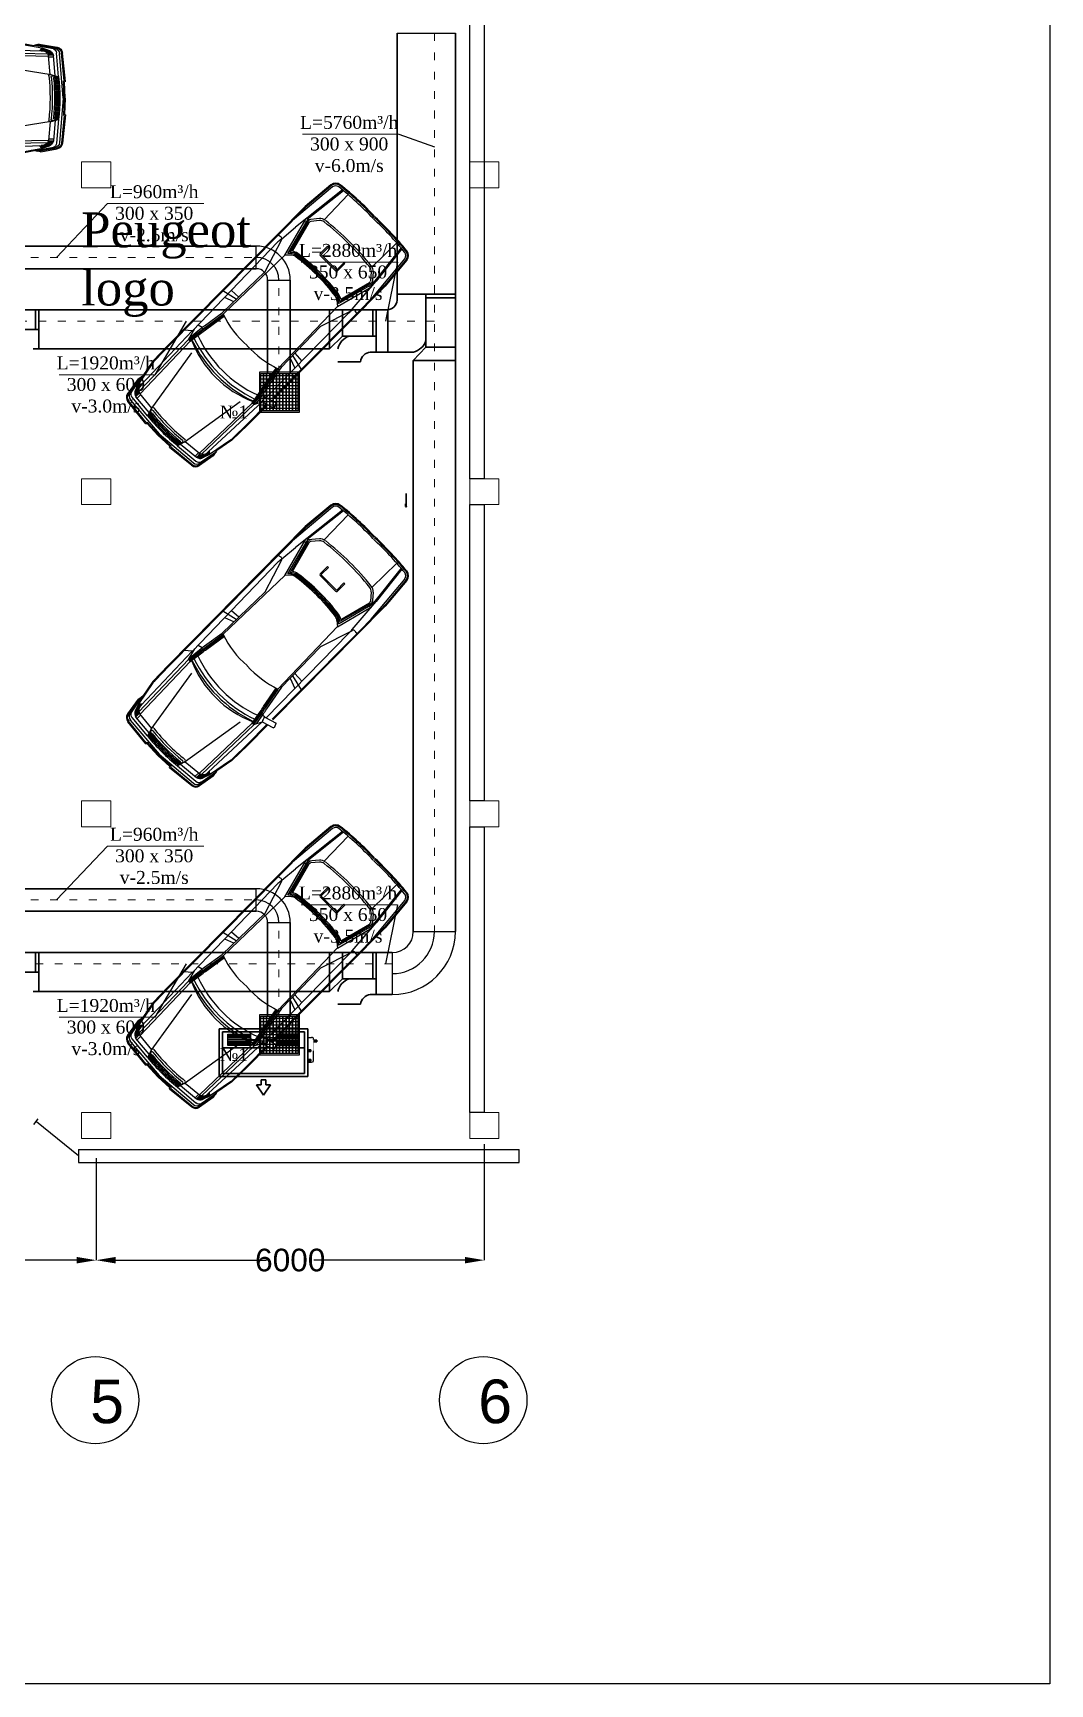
# Model space of a CAD drawing. Header units: inches. Extents: x 23 to 100097, y 11 to 104145.
# Drawn here: x 52032 to 67755, y 669 to 26194 of the extents above; entities that cross this region are included whole.
import ezdxf

# ---------------------------------------------------------------- set-up
doc = ezdxf.new("R2010")
doc.units = ezdxf.units.IN
doc.header["$MEASUREMENT"] = 0
doc.linetypes.add('ACAD_ISO03W100', pattern=[30, 12, -18])
for name, color, linetype, lineweight in [('DIM', 8, 'Continuous', 13), ('Divar', 7, 'Continuous', 25), ('fancoil sistemi', 80, 'Continuous', 30), ('PENCERE', 7, 'Continuous', 9), ('RAZMER', 7, 'Continuous', 9), ('SL3', 10, 'Continuous', 20), ('T-DİFÜZÖR', 7, 'Continuous', 0)]:
    doc.layers.add(name, color=color, linetype=linetype, lineweight=lineweight)
for name, color, linetype in [('DK_MAQUINAS', 7, 'Continuous'), ('noqte', 1, 'Continuous'), ('PƏNCƏRƏ', 5, 'Continuous'), ('TEKST', 7, 'Continuous'), ('VRV MUSA', 5, 'Continuous'), ('VZ', 8, 'Continuous')]:
    doc.layers.add(name, color=color, linetype=linetype)
doc.styles.get("Standard").update_dxf_attribs({"font": 'arial.ttf'})
doc.styles.add('Times Latin', font='')
doc.styles.get('Times Latin').set_extended_font_data('Times Latin')
doc.dimstyles.get("Standard").update_dxf_attribs({"dimtxt": 0.18, "dimasz": 0.18, "dimexe": 0.18, "dimexo": 0.0625, "dimgap": 0.09, "dimtad": 0, "dimtih": 1, "dimtoh": 1, "dimdec": 4, "dimzin": 0, "dimdsep": 46, "dimtxsty": 'Standard', "dimcen": 0.09, "dimadec": 0, "dimazin": 0, "dimtfac": 1, "dimtdec": 4, "dimtofl": 0, "dimtmove": 0, "dimatfit": 3, "dimfxl": 1, "dimtolj": 1, "dimtzin": 0, "dimarcsym": 0})

# ---------------------------------------------------------------- blocks, each defined once
blk = doc.blocks.new('A$C30807CB4')
at = {"layer": 'T-DİFÜZÖR', "lineweight": 25}
for p, q in [((-31, 0), (-31, 62)), ((-31, 62), (31, 62)), ((-28.8, 59.8), (-28.8, 2.2)), ((28.8, 59.8), (-28.8, 59.8)), ((28.8, 2.2), (28.8, 59.8)), ((31, 62), (31, 0)), ((31, 0), (-31, 0)), ((28.8, 2.2), (-28.8, 2.2))]:
    blk.add_line(p, q, dxfattribs=at)
at = {"layer": 'T-DİFÜZÖR', "color": 3, "lineweight": 25}
for p, q in [((28.8, 59.8), (-28.8, 59.8)), ((-28.8, 56), (28.8, 56)), ((28.8, 56), (-28.8, 56)), ((-25, 2.2), (-25, 59.8)), ((-20, 2.2), (-20, 59.8)), ((-15, 2.2), (-15, 59.8)), ((-10, 2.2), (-10, 59.8)), ((-5, 2.2), (-5, 59.8)), ((0, 2.2), (0, 59.8)), ((5, 2.2), (5, 59.8)), ((10, 2.2), (10, 59.8)), ((15, 2.2), (15, 59.8)), ((20, 2.2), (20, 59.8)), ((25, 2.2), (25, 59.8)), ((-28.8, 51), (28.8, 51)), ((28.8, 51), (-28.8, 51)), ((-28.8, 46), (28.8, 46)), ((28.8, 46), (-28.8, 46)), ((-28.8, 41), (28.8, 41)), ((28.8, 41), (-28.8, 41)), ((-28.8, 36), (28.8, 36)), ((28.8, 36), (-28.8, 36)), ((-28.8, 31), (28.8, 31)), ((28.8, 31), (-28.8, 31)), ((-28.8, 26), (28.8, 26)), ((28.8, 26), (-28.8, 26)), ((-28.8, 21), (28.8, 21)), ((28.8, 21), (-28.8, 21)), ((-28.8, 16), (28.8, 16)), ((28.8, 16), (-28.8, 16)), ((-28.8, 11), (28.8, 11)), ((28.8, 11), (-28.8, 11)), ((-28.8, 6), (28.8, 6)), ((28.8, 6), (-28.8, 6))]:
    blk.add_line(p, q, dxfattribs=at)
blk = doc.blocks.new('sadadaaaaaaaaaa')
at = {"color": 1}
for p, q in [((100396, -134465), (100044, -134465)), ((100396, -134465), (100044, -134465)), ((100396, -134478), (100044, -134478)), ((100396, -134478), (100044, -134478)), ((100396, -134495), (100044, -134495)), ((100396, -134495), (100044, -134495)), ((100396, -134517), (100044, -134517)), ((100396, -134517), (100044, -134517)), ((100794, -134465), (101146, -134465)), ((100794, -134465), (101146, -134465)), ((100794, -134478), (101146, -134478)), ((100794, -134478), (101146, -134478)), ((100794, -134495), (101146, -134495)), ((100794, -134495), (101146, -134495)), ((100794, -134517), (101146, -134517)), ((100794, -134517), (101146, -134517)), ((100396, -134542), (100044, -134542)), ((100396, -134542), (100044, -134542)), ((100396, -134568), (100044, -134568)), ((100396, -134568), (100044, -134568)), ((100396, -134590), (100044, -134590)), ((100396, -134590), (100044, -134590)), ((100396, -134607), (100044, -134607)), ((100396, -134607), (100044, -134607)), ((100396, -134620), (100044, -134620)), ((100396, -134620), (100044, -134620)), ((100396, -134536), (100530, -134536)), ((100396, -134536), (100530, -134536)), ((100396, -134549), (100530, -134549)), ((100396, -134549), (100530, -134549)), ((100794, -134536), (100660, -134536)), ((100794, -134536), (100660, -134536)), ((100794, -134549), (100660, -134549)), ((100794, -134549), (100660, -134549)), ((100794, -134542), (101146, -134542)), ((100794, -134542), (101146, -134542)), ((100794, -134568), (101146, -134568)), ((100794, -134568), (101146, -134568)), ((100794, -134590), (101146, -134590)), ((100794, -134590), (101146, -134590)), ((100794, -134607), (101146, -134607)), ((100794, -134607), (101146, -134607)), ((100794, -134620), (101146, -134620)), ((100794, -134620), (101146, -134620))]:
    blk.add_line(p, q, dxfattribs=at)
at = {"color": 4}
for p, q in [((101280, -134504), (101340, -134504)), ((101370, -134856), (101370, -134714)), ((101280, -134886), (101340, -134886))]:
    blk.add_line(p, q, dxfattribs=at)
at = {"color": 1}
for points in [[(100396, -134629), (100044, -134629), (100044, -134456), (100396, -134456)], [(100396, -134629), (100044, -134629), (100044, -134456), (100396, -134456)], [(100530, -134586), (100660, -134586), (100660, -134499), (100530, -134499)], [(100530, -134586), (100660, -134586), (100660, -134499), (100530, -134499)], [(100794, -134629), (101146, -134629), (101146, -134456), (100794, -134456)], [(100794, -134629), (101146, -134629), (101146, -134456), (100794, -134456)]]:
    blk.add_lwpolyline(points, close=True, dxfattribs=at)
at = {"color": 4}
for centre, start, end in [((101340, -134534), 0, 90), ((101340, -134856), 270, 0)]:
    blk.add_arc(centre, 30, start, end, dxfattribs=at)
at = {"layer": 'DK_MAQUINAS', "lineweight": 30}
for p, q in [((100595, -135398), (100487, -135238)), ((100487, -135238), (100560, -135238)), ((100560, -135238), (100560, -135160)), ((100560, -135160), (100630, -135160)), ((100595, -135398), (100703, -135238)), ((100630, -135238), (100630, -135160)), ((100703, -135238), (100630, -135238))]:
    blk.add_line(p, q, dxfattribs=at)
at = {"layer": 'fancoil sistemi', "color": 3, "lineweight": 30}
for p, q in [((101280, -134370), (99910, -134370)), ((99910, -134370), (99910, -135110)), ((101230, -134420), (99960, -134420)), ((99960, -134420), (99960, -135060)), ((101230, -135060), (101230, -134420)), ((101280, -135110), (101280, -134370)), ((101230, -134665), (99960, -134665)), ((99910, -135110), (101280, -135110)), ((99960, -135060), (101230, -135060))]:
    blk.add_line(p, q, dxfattribs=at)
at = {"layer": 'noqte', "lineweight": 30}
for p, q in [((101280, -134698), (101330, -134698)), ((101280, -134722), (101330, -134722)), ((101330, -134698), (101330, -134722)), ((101280, -134848), (101330, -134848)), ((101280, -134872), (101330, -134872)), ((101330, -134848), (101330, -134872))]:
    blk.add_line(p, q, dxfattribs=at)
at = {"layer": 'noqte', "color": 4, "lineweight": 30}
for p, q in [((101370, -134548), (101420, -134548)), ((101370, -134572), (101420, -134572)), ((101420, -134548), (101420, -134572))]:
    blk.add_line(p, q, dxfattribs=at)
at = {"layer": 'noqte', "color": 4, "const_width": 5}
for points in [[(101370, -134504), (101280, -134504)], [(101280, -134886), (101370, -134886), (101370, -134504)]]:
    blk.add_lwpolyline(points, dxfattribs=at)
blk = doc.blocks.new('Z2')
at = {"layer": 'VZ', "linetype": 'Continuous'}
for p, q in [((523.9, 0), (575.9, 4.6)), ((524, -1.5), (576, 3.1)), ((524.3, -4), (605.6, 3.3)), ((575.9, 4.6), (822.9, 5.9)), ((576, 3.1), (822.9, 4.4)), ((636, -1.4), (637.1, 3.7)), ((753, -20.6), (758.7, 4.1)), ((828.4, 15.6), (822.9, 13.1)), ((828.5, -5.5), (822.9, 13.1)), ((836.9, -3.5), (831.2, 14.4)), ((833.8, 6), (877.9, 6.2)), ((833.8, 4.5), (877.9, 4.7)), ((877.8, 6.4), (911.9, 5.7)), ((877.8, 4.9), (907.4, 4.3)), ((911.9, 5.7), (939.5, 0.5)), ((913.5, 3.9), (952.2, -3.4)), ((949.1, 2.2), (935.3, -0.2)), ((969.2, -4.6), (941, 0.9)), ((972, -4.3), (941.8, 1)), ((945, 1.5), (974.8, -3.6)), ((949.8, 2.2), (975.1, -2.1)), ((516.7, -19.9), (588.1, -11.8)), ((516.8, -17.9), (580.4, -10.7)), ((573.5, -24), (588.1, -11.8)), ((575.5, -26.3), (586.4, -17.1)), ((637.2, -6.1), (580.5, -10.7)), ((642.5, -28.5), (587.4, -14)), ((646, -27.2), (588, -11.9)), ((638.7, -29.7), (589.1, -16.5)), ((650.5, -25.3), (591.6, -9.8)), ((593.8, -10.4), (591.9, -13)), ((691.1, -21.9), (638, -4.9)), ((644.1, -32.5), (650.5, -25.3)), ((644.8, -5.6), (827.7, -3.7)), ((783.5, -22.1), (650.3, -25.5)), ((779.1, -20.1), (691.8, -21.9)), ((747.9, -20.7), (748.9, -4.5)), ((758.4, -20.5), (764.4, -4.3)), ((828.5, -5.5), (829, -10.5)), ((836.9, -3.5), (950.5, -7.5)), ((848.7, -9.6), (836.9, -3.5)), ((849, -9.6), (849.3, -13.1)), ((849, -9.6), (960.4, -12.3)), ((849.3, -13.1), (961.5, -15.9)), ((951.6, -3.3), (947.9, -7.5)), ((952.2, -3.4), (963.4, -7.1)), ((969.3, -14.3), (961.2, -14.3)), ((964.5, -44.2), (961.5, -15.4)), ((969.5, -17.3), (961.5, -17.3)), ((972.2, -46.4), (969.4, -14.6)), ((977.4, -47.9), (974, -10.9)), ((984.4, -80.8), (978.8, -11.8)), ((986.2, -54), (981.8, -11.2)), ((987.8, -55), (983.3, -11)), ((515.8, -29.7), (569.3, -30.6)), ((966.1, -44.6), (860.4, -27.7)), ((966.1, -44.6), (977.4, -47.9)), ((968.2, -46.2), (977.4, -47.9)), ((971.5, -47.9), (977.4, -47.9)), ((595.4, -64.1), (595.4, -66.1)), ((611.4, -64.1), (595.4, -64.1)), ((610.4, -66.1), (595.4, -66.1)), ((611.4, -99), (611.4, -67.1)), ((613.4, -100), (613.4, -66.1)), ((986.2, -54), (984.7, -54.5)), ((985.9, -80.9), (984.7, -54.5)), ((987.8, -55), (986.3, -55.5)), ((987.4, -80.8), (986.3, -55.5)), ((595.4, -100), (595.4, -102)), ((610.4, -100), (595.4, -100)), ((611.4, -102), (595.4, -102)), ((984.4, -80.6), (978.8, -149.6)), ((985.9, -80.6), (984.7, -106.9)), ((987.4, -80.6), (986.3, -105.9)), ((966.1, -116.8), (860.4, -133.7)), ((964.5, -117.2), (961.5, -146)), ((964.7, -117.2), (977.5, -113.5)), ((968.2, -115.3), (977.5, -113.5)), ((972.2, -115), (969.4, -146.8)), ((971.6, -113.5), (977.5, -113.5)), ((977.4, -113.5), (974, -150.5)), ((986.2, -107.5), (981.8, -150.3)), ((987.8, -106.4), (983.3, -150.4)), ((986.2, -107.5), (984.7, -106.9)), ((987.8, -106.4), (986.3, -105.9)), ((516.3, -135.7), (569.9, -134.6)), ((517.2, -145.3), (588.1, -153.4)), ((517.4, -147.4), (609.5, -157.8)), ((574, -141), (588, -152.6)), ((576, -138.7), (586.4, -147.4)), ((642.9, -135.9), (587.4, -150.5)), ((646.8, -137.2), (588, -152.6)), ((639.1, -134.8), (589.1, -148)), ((651.8, -138.9), (589.4, -155.4)), ((593.8, -154.2), (591.9, -151.6)), ((691.1, -142.4), (638, -159.3)), ((645.2, -132.6), (651.8, -138.9)), ((783.5, -141.8), (651.8, -138.9)), ((783.4, -144.3), (691.8, -142.3)), ((747.9, -143.5), (748.8, -158.6)), ((753, -143.7), (758.5, -167.5)), ((758.4, -143.7), (763.7, -158)), ((821.4, -150.3), (823.3, -157)), ((849, -151.9), (830.2, -157)), ((849, -151.9), (849.3, -148.4)), ((849, -151.9), (960.4, -149.1)), ((849.3, -148.4), (961.5, -145.5)), ((969.3, -147.1), (961.2, -147.1)), ((969.5, -144.1), (961.7, -144.1)), ((524.6, -165.3), (576.2, -169.9)), ((524.7, -163.8), (576.2, -168.4)), ((524.9, -161.3), (605.6, -168.5)), ((576.2, -168.4), (877.8, -166.4)), ((576.2, -169.9), (877.8, -167.9)), ((637.2, -160.3), (609.5, -157.8)), ((636, -162.8), (637.1, -168)), ((644.8, -160.8), (835.4, -156.9)), ((835.9, -157.3), (950.5, -153.9)), ((835.9, -157.3), (843.9, -166.8)), ((877.8, -166.4), (907.4, -165.8)), ((877.8, -167.9), (911.9, -167.2)), ((911.9, -167.2), (939.1, -162.1)), ((913.5, -165.4), (951.4, -158.2)), ((947.4, -164.1), (937.6, -161.7)), ((969.2, -156.8), (939.9, -162.3)), ((972, -157.1), (941, -162.5)), ((945, -162.9), (974.8, -157.8)), ((947.4, -164.1), (975.1, -159.3)), ((951.7, -158.2), (947.9, -153.9)), ((951.7, -158.2), (963.4, -154.3))]:
    blk.add_line(p, q, dxfattribs=at)
for points in [[(845.1, -7.7), (826.7, -10.9, 0.02434), (817.2, -12.9), (777.4, -20.1)], [(848.7, -9.6), (827.2, -13.3, 0.024621), (817.7, -15.4), (783.9, -21.5)], [(849, -11.1), (827.4, -14.8, 0.024794), (818, -16.8), (784.2, -22.9)], [(849.3, -13.1), (827.7, -16.8, 0.025032), (818.5, -18.8), (784.6, -24.9)], [(844.9, -152.8), (826.2, -150.9, -0.024572), (816.6, -149.5), (783.1, -144.2)], [(848.7, -151.9), (826.5, -148.5, -0.024884), (817, -147), (783.5, -141.8)], [(849, -150.4), (826.7, -147, -0.025062), (817.4, -145.5), (783.7, -140.3)], [(849.3, -148.4), (827.1, -145, -0.025305), (817.8, -143.6), (784.1, -138.3)]]:
    blk.add_lwpolyline(points, format="xyb", dxfattribs=at)
for centre, radius, start, end in [((558.3, 1.1), 2, 90.2925, 95.1346), ((578.6, -51.8), 55, 90.2889, 95.4112), ((829.3, 13.8), 2, 16.032, 116.277), ((909.1, -15.6), 20, 77.2438, 94.9716), ((944.2, -6.9), 8.44, 84.6853, 116.2825), ((949.4, 0.2), 2, 80.3061, 100.0791), ((1012.5, -62.1), 501.6, 174.0706, 182.2377), ((1012.5, -62.1), 500.1, 174.0706, 182.2377), ((525, -11.5), 11.5, 95.4112, 174.0706), ((1012.5, -62.1), 497.6, 174.0706, 182.2377), ((525, -11.5), 10, 95.4112, 174.0706), ((525, -11.5), 7.5, 95.4112, 174.0706), ((581.9, -34), 13, 129.9507, 173.8206), ((580.7, -12.7), 2, 94.625, 96.4592), ((586.7, -16.9), 3, 76.0967, 129.9507), ((588.4, -19.4), 3, 76.0967, 129.9507), ((638.9, -2.1), 3, 167.0338, 252.3493), ((644.8, -60.6), 55, 90, 97.9529), ((637.2, -72.7), 154.8, 356.9565, 19.0751), ((830.2, 6), 11.6, 261.5554, 305.2242), ((657, -81.4), 189.2, 339.9422, 20.2582), ((655.1, -81), 198.2, 340.4023, 19.6505), ((655.1, -81), 202.2, 340.9682, 19.1667), ((695.3, -80.9), 165.6, 336.1851, 23.923), ((951.9, -17.2), 11.3, 15.0152, 105.7793), ((951.9, -17.2), 12.8, 13.2147, 96.3236), ((951.9, -17.2), 9.75, 10.7219, 98.212), ((951.9, -17.2), 14.3, 11.8026, 49.5918), ((959.2, -16.5), 10.3, 10.4215, 65.8314), ((951.9, -17.2), 15.8, 10.7219, 37.612), ((967.9, -10.6), 6.08, 357.1545, 77.5566), ((970.8, -12.2), 8, 2.5736, 81.6508), ((973.8, -11.5), 8, 2.5736, 82.7107), ((973.8, -11.5), 9.5, 2.5736, 82.7107), ((1011.8, -80.5), 445.4, 173.8206, 186.7174), ((1011.8, -80.5), 442.4, 173.8206, 186.7174), ((581.9, -34), 10, 129.9507, 173.8206), ((958.1, -80.9), 325.6, 172.4395, 188.0453), ((958.1, -80.9), 323.6, 172.4395, 188.0453), ((653.2, -40.4), 18, 143.3281, 172.4395), ((958.1, -80.9), 321.6, 172.4395, 188.0453), ((653.2, -40.4), 16, 132.0141, 172.4395), ((958.1, -80.9), 319.6, 172.4395, 188.0453), ((664.2, -45.5), 25.9, 134.8375, 164.4219), ((653.2, -40.4), 12, 138.8164, 172.4395), ((965, -47.5), 3.09, 69.077, 157.9724), ((659.1, -80.9), 305, 353.5548, 6.5029), ((967.8, -48.1), 2, 79.0445, 185.4473), ((661.4, -81), 306.2, 353.9797, 6.125), ((971.5, -49.9), 2, 90, 185.0901), ((663.8, -81.1), 307.3, 354.3657, 5.7863), ((661.6, -81), 311.5, 354.0147, 6.0882), ((661.8, -81), 313.3, 354.0493, 6.0566), ((662, -81), 315.1, 354.0853, 6.0242), ((662.2, -81), 316.9, 354.1227, 5.9905), ((610.4, -67.1), 1, 0, 90), ((611.4, -66.1), 2, 0, 90), ((1012.3, -98.4), 501.4, 178.16, 186.4994), ((1012.3, -98.4), 499.9, 178.16, 186.4994), ((1012.3, -98.4), 497.4, 178.16, 186.4994), ((610.4, -99), 1, 270, 0), ((611.4, -100), 2, 270, 0), ((653.8, -93.8), 138.2, 339.7199, 5.1523), ((653.5, -124), 18, 188.0453, 216.9703), ((653.5, -124), 16, 188.0453, 228.36), ((659.8, -121.1), 20.8, 193.4839, 231.0333), ((653.5, -124), 12, 188.0453, 226.0174), ((964.1, -115.3), 2, 173.5584, 286.3174), ((967.9, -113.3), 2, 173.9605, 280.9231), ((971.6, -111.5), 2, 174.3233, 270), ((582.3, -131), 13, 187.5169, 230.3838), ((582.3, -131), 10, 187.5169, 230.3838), ((586.7, -147.6), 3, 230.0493, 283.9033), ((588.4, -145.1), 3, 230.0493, 283.9033), ((691.8, -144.3), 2, 88.7735, 107.6507), ((697.6, -144.4), 2, 88.7735, 107.6507), ((951.9, -144.2), 11.3, 254.2207, 344.9848), ((951.9, -144.2), 9.75, 261.788, 349.2781), ((951.9, -144.2), 12.8, 263.6764, 346.7853), ((951.9, -144.2), 14.3, 310.4082, 348.1974), ((959.2, -144.9), 10.3, 294.1686, 349.5785), ((951.9, -144.2), 15.8, 322.388, 349.2781), ((967.9, -150.8), 6.08, 282.4434, 2.8455), ((970.8, -149.2), 8, 278.3492, 357.4264), ((973.8, -149.9), 8, 277.2893, 357.4264), ((973.8, -149.9), 9.5, 277.2893, 357.4264), ((525.6, -153.8), 11.5, 186.4994, 264.5888), ((525.6, -153.8), 10, 186.4994, 264.5888), ((525.6, -153.8), 7.5, 186.4994, 264.5888), ((560.7, -166.5), 2, 264.8691, 270.3824), ((578.6, -113.4), 55, 264.5888, 269.7111), ((588.9, -153.4), 2, 263.5408, 284.7562), ((609.7, -155.8), 2, 263.5408, 264.9127), ((638.9, -162.2), 3, 107.6507, 192.9662), ((644.8, -105.8), 55, 262.0471, 270), ((909.1, -145.9), 20, 265.0284, 282.7562), ((944, -149.2), 13.7, 249.4556, 274.2003)]:
    blk.add_arc(centre, radius, start, end, dxfattribs=at)
blk = doc.blocks.new('*D28')
at = {"layer": 'Defpoints', "color": 0, "transparency": 16777216}
for p in [(98433, -119612), (104433, -119596), (104433, -121174)]:
    blk.add_point(p, dxfattribs=at)
at = {"layer": 'RAZMER', "color": 0, "lineweight": -2, "transparency": 16777216}
for p, q in [((98433, -119612), (98433, -121174)), ((104433, -119596), (104433, -121174)), ((98733, -121174), (101068, -121174)), ((104133, -121174), (101798, -121174))]:
    blk.add_line(p, q, dxfattribs=at)
at = {"layer": 'RAZMER', "color": 0, "transparency": 16777216}
for points in [[(98733, -121124), (98733, -121224), (98433, -121174)], [(104133, -121124), (104133, -121224), (104433, -121174)]]:
    blk.add_solid(points, dxfattribs=at)
at = {"layer": 'RAZMER', "color": 0, "transparency": 16777216, "insert": (101433, -121174), "char_height": 350, "attachment_point": 5}
blk.add_mtext('\\A1;6000', dxfattribs=at)
blk = doc.blocks.new('*D29')
at = {"layer": 'Defpoints', "color": 0, "transparency": 16777216}
for p in [(110433, -119380), (104433, -119596), (110433, -121174)]:
    blk.add_point(p, dxfattribs=at)
at = {"layer": 'RAZMER', "color": 0, "lineweight": -2, "transparency": 16777216}
for p, q in [((110433, -119380), (110433, -121174)), ((104433, -119596), (104433, -121174)), ((104733, -121174), (107068, -121174)), ((110133, -121174), (107798, -121174))]:
    blk.add_line(p, q, dxfattribs=at)
at = {"layer": 'RAZMER', "color": 0, "transparency": 16777216}
for points in [[(104733, -121124), (104733, -121224), (104433, -121174)], [(110133, -121124), (110133, -121224), (110433, -121174)]]:
    blk.add_solid(points, dxfattribs=at)
at = {"layer": 'RAZMER', "color": 0, "transparency": 16777216, "insert": (107433, -121174), "char_height": 350, "attachment_point": 5}
blk.add_mtext('\\A1;6000', dxfattribs=at)
blk = doc.blocks.new('ddddddddddddddddsss')
for centre in [(104417.73023, -123338.71846), (110417.73023, -123338.71846)]:
    blk.add_circle(centre, 674.48666)
at = {"layer": 'Divar', "color": 5}
for p, q in [((103531.32478, -118988.4324), (103463.83559, -119076.10699)), ((104158.49446, -119562.64419), (103508.88802, -119032.60122))]:
    blk.add_line(p, q, dxfattribs=at)
at = {"layer": 'Divar'}
for points in [[(110432.73023, -109092.62831), (110207.73023, -109092.62831), (110207.73023, -99702.6292), (110432.73023, -99702.6292)], [(110432.73023, -114072.64419), (110207.73023, -114072.64419), (110207.73023, -109492.62831), (110432.73023, -109492.62831)], [(110432.73023, -118892.64419), (110207.73023, -118892.64419), (110207.73023, -114472.64419), (110432.73023, -114472.64419)]]:
    blk.add_lwpolyline(points, close=True, dxfattribs=at)
at = {"layer": 'Divar', "color": 5}
blk.add_lwpolyline([(104158.49446, -119462.64419), (104158.49446, -119662.64419)], dxfattribs=at)
at = {"layer": 'Divar'}
blk.add_lwpolyline([(110971.43979, -119662.64419), (110971.43979, -119462.64419)], dxfattribs=at)
at = {"layer": 'PƏNCƏRƏ'}
blk.add_line((104158.49446, -119662.64419), (110971.43979, -119662.64419), dxfattribs=at)
for points in [[(104158.49446, -119462.64419), (110971.43979, -119462.64419)], [(104158.49446, -119662.64419), (110971.43979, -119662.64419)]]:
    blk.add_lwpolyline(points, dxfattribs=at)
at = {"layer": 'SL3'}
for points in [[(104207.73023, -104593.07468), (104657.73023, -104593.07468), (104657.73023, -104193.07468), (104207.73023, -104193.07468)], [(110207.73023, -104593.07468), (110657.73023, -104593.07468), (110657.73023, -104193.07468), (110207.73023, -104193.07468)], [(104207.73023, -109492.62831), (104657.73023, -109492.62831), (104657.73023, -109092.62831), (104207.73023, -109092.62831)], [(110207.73023, -109492.62831), (110657.73023, -109492.62831), (110657.73023, -109092.62831), (110207.73023, -109092.62831)], [(104207.73023, -114472.64419), (104657.73023, -114472.64419), (104657.73023, -114072.64419), (104207.73023, -114072.64419)], [(110207.73023, -114472.64419), (110657.73023, -114472.64419), (110657.73023, -114072.64419), (110207.73023, -114072.64419)], [(104207.73023, -119292.64419), (104657.73023, -119292.64419), (104657.73023, -118892.64419), (104207.73023, -118892.64419)], [(110207.73023, -119292.64419), (110657.73023, -119292.64419), (110657.73023, -118892.64419), (110207.73023, -118892.64419)]]:
    blk.add_lwpolyline(points, close=True, dxfattribs=at)
at = {"layer": 'DIM', "yscale": 10, "zscale": 10}
for p, xscale, rotation in [((94078.2644, -104014.63942), -10, 180), ((112940.02746, -102009.00358), 10, 224.9999999999999), ((112940.02746, -106960.19692), 10, 224.9999999999999), ((112940.02746, -111928.64035), 10, 224.9999999999999)]:
    blk.add_blockref('Z2', p, dxfattribs=dict(at, xscale=xscale, rotation=rotation))
at = {"attachment_point": 1}
for s, width, insert, char_height in [('{\\fTimes New Roman|b0|i0|c204|p18;Peugeot logo}', 3765.3483975, (104200.51255, -104974.48903), 539.5893279), ('5', 30.1848245, (104339.89796, -123019.91818), 674.48666), ('6', 30.1848245, (110339.89796, -123019.91818), 674.48666)]:
    blk.add_mtext_dynamic_manual_height_columns(s, width=width, gutter_width=12.5, heights=[0], dxfattribs=dict(at, insert=insert, char_height=char_height))
at = {"layer": 'RAZMER'}
for base, p1, p2, picture, middle in [((110432.73023, -121173.67265), (104432.73023, -119595.79658), (110432.73023, -119379.91114), '*D29', (107432.73023, -121173.67265)), ((104432.73023, -121173.69985), (98432.73023, -119611.94387), (104432.73023, -119595.79658), '*D28', (101432.73023, -121173.69985))]:
    dim = blk.add_linear_dim(base=base, p1=p1, p2=p2, dimstyle='Standard', override={"dimtxsty": 'Standard'}, dxfattribs=at)
    dim.commit()
    dim.dimension.update_dxf_attribs({"geometry": picture, "text_midpoint": middle})

msp = doc.modelspace()

# ---------------------------------------------------------------- linework, layer by layer
at = {"color": 5, "ltscale": 500}
msp.add_line((57661.8, 26194.2), (58561.8, 26194.2), dxfattribs=at)
at = {"color": 3, "ltscale": 500}
for p, q in [((55483.9, 22549.9), (55483.9, 22899.9)), ((55658.9, 22374.9), (56008.9, 22374.9)), ((55483.9, 12615), (55483.9, 12965)), ((55658.9, 12440), (56008.9, 12440)), ((57911.8, 12302.5), (58561.8, 12302.5)), ((57586.8, 11977.5), (57586.8, 11327.5))]:
    msp.add_line(p, q, dxfattribs=at)
at = {"color": 5, "lineweight": 30}
for p, q in [((58561.8, 22154.7), (57661.8, 22154.7)), ((58107.4, 21335.2), (58107.4, 22154.7)), ((58107.4, 22102.3), (58561.8, 22102.3)), ((52071.6, 21607.9), (52071.6, 21912.3)), ((52124, 21912.3), (52124, 21312.3)), ((56614.7, 21912.3), (56614.7, 21312.3)), ((56819.1, 21912.3), (56819.1, 21507.9)), ((57286.2, 21507.9), (57286.2, 21912.3)), ((57338.6, 21912.3), (57338.6, 21262.3)), ((57517.9, 21262.3), (57517.9, 21912.3)), ((51604.5, 21607.9), (52124, 21607.9)), ((56614.7, 21312.3), (56819.1, 21507.9)), ((56819.1, 21507.9), (57338.6, 21507.9)), ((57911.8, 21130.9), (58107.4, 21335.2)), ((58561.8, 21335.2), (58107.4, 21335.2)), ((56746.2, 21112.3), (57096.2, 21112.3)), ((58561.8, 21130.9), (57911.8, 21130.9)), ((52071.6, 11673.1), (52071.6, 11977.5)), ((52124, 11977.5), (52124, 11377.5)), ((56614.7, 11977.5), (56614.7, 11377.5)), ((56819.1, 11977.5), (56819.1, 11573.1)), ((57286.2, 11573.1), (57286.2, 11977.5)), ((57338.6, 11977.5), (57338.6, 11327.5)), ((51604.5, 11673.1), (52124, 11673.1)), ((56614.7, 11377.5), (56819.1, 11573.1)), ((56819.1, 11573.1), (57338.6, 11573.1)), ((56746.2, 11177.5), (57096.2, 11177.5))]:
    msp.add_line(p, q, dxfattribs=at)
msp.add_lwpolyline([(37145.6, 41559.2), (67755.4, 41559.2), (67755.4, 669), (37145.6, 669)], close=True)
at = {"color": 3, "ltscale": 500}
for centre, radius, start, end in [((55483.9, 22374.9), 525, 0, 90), ((55483.9, 22374.9), 350, 0, 90), ((55483.9, 22374.9), 175, 0, 90), ((55483.9, 12440), 525, 0, 90), ((55483.9, 12440), 350, 0, 90), ((55483.9, 12440), 175, 0, 90), ((57586.8, 12302.5), 325, 270, 0), ((57586.8, 12302.5), 975, 270, 0), ((57586.8, 12302.5), 650, 270, 0)]:
    msp.add_arc(centre, radius, start, end, dxfattribs=at)
at = {"color": 5, "lineweight": 30}
for centre, radius, start, end in [((57493.8, 22080.3), 168.9, 276.09393, 353.90607), ((57009.5, 21252.2), 270.2, 108.83233, 167.10727), ((57264.1, 21094.4), 168.9, 96.09393, 173.90607), ((57851.7, 21525.7), 270.2, 282.89273, 341.16767), ((57009.5, 11317.4), 270.2, 108.83233, 167.10727), ((57264.1, 11159.6), 168.9, 96.09393, 173.90607)]:
    msp.add_arc(centre, radius, start, end, dxfattribs=at)
at = {"layer": 'Divar'}
for p, q in [((57687.1, 24629.4), (58236.8, 24434.4)), ((53181.6, 23557.8), (52393.5, 22724.9)), ((57669.6, 22650.4), (57482, 21737.3)), ((53921.4, 20910.8), (54404.4, 21737.3)), ((55758.9, 20929.5), (56008.9, 20929.5)), ((53181.6, 13623), (52393.5, 12790)), ((57669.6, 12715.6), (57482, 11802.5)), ((53921.4, 10976), (54404.4, 11802.5)), ((55758.9, 10994.6), (56008.9, 10994.6))]:
    msp.add_line(p, q, dxfattribs=at)
at = {"layer": 'TEKST', "color": 5, "lineweight": 35, "ltscale": 0.95}
for p, q in [((57661.8, 26194.2), (57661.8, 22062.3)), ((58561.8, 26194.2), (58561.8, 12302.5)), ((57511.8, 21912.3), (46019.6, 21912.3)), ((56614.7, 21312.3), (52031.6, 21312.3)), ((57912, 21262.3), (57246.2, 21262.3)), ((57911.8, 21130.9), (57911.8, 12302.5)), ((57586.8, 11977.5), (46019.6, 11977.5)), ((56614.7, 11377.5), (52031.6, 11377.5)), ((57586.8, 11327.5), (57246.2, 11327.5))]:
    msp.add_line(p, q, dxfattribs=at)
at = {"layer": 'TEKST', "color": 5, "linetype": 'ACAD_ISO03W100', "lineweight": 9, "ltscale": 10}
for p, q in [((58236.8, 26194.2), (58236.8, 12302.5)), ((58236.8, 21737.3), (46019.6, 21737.3)), ((57586.8, 11802.5), (46019.6, 11802.5))]:
    msp.add_line(p, q, dxfattribs=at)
at = {"layer": 'TEKST', "color": 3, "linetype": 'ACAD_ISO03W100', "lineweight": 9, "ltscale": 10}
for p, q in [((42096.1, 22724.9), (55483.9, 22724.9)), ((55833.9, 20929.5), (55833.9, 22374.9)), ((42096.1, 12790), (55483.9, 12790)), ((55833.9, 10994.6), (55833.9, 12440))]:
    msp.add_line(p, q, dxfattribs=at)
at = {"layer": 'TEKST', "color": 3, "lineweight": 35, "ltscale": 0.95}
for p, q in [((42171.1, 22899.9), (55483.9, 22899.9)), ((50330.4, 22549.9), (55483.9, 22549.9)), ((55658.8, 20929.5), (55658.8, 22377.9)), ((56008.9, 20929.5), (56008.9, 22374.9)), ((42096.1, 12965), (55483.9, 12965)), ((50330.4, 12615), (55483.9, 12615)), ((55658.8, 10994.6), (55658.8, 12443.1)), ((56008.9, 10994.6), (56008.9, 12440))]:
    msp.add_line(p, q, dxfattribs=at)
at = {"layer": 'VRV MUSA', "color": 0, "linetype": 'ByBlock', "lineweight": 0, "ltscale": 1.55}
for p, q in [((57687.1, 24629.4), (56196.4, 24629.4)), ((54672.3, 23557.8), (53181.6, 23557.8)), ((57669.6, 22650.4), (56178.9, 22650.4)), ((53924.6, 20910.8), (52433.9, 20910.8)), ((54672.3, 13623), (53181.6, 13623)), ((57669.6, 12715.6), (56178.9, 12715.6)), ((53924.6, 10976), (52433.9, 10976))]:
    msp.add_line(p, q, dxfattribs=at)
at = {"layer": 'VRV MUSA', "lineweight": 30}
for p, q in [((57789.6, 18913.5), (57789.6, 18873.5)), ((57799.6, 18873.5), (57799.6, 19073.5)), ((57789.6, 18868.5), (57807.6, 18868.5)), ((57807.6, 18873.5), (57799.6, 18873.5)), ((57807.6, 18868.5), (57807.6, 18873.5))]:
    msp.add_line(p, q, dxfattribs=at)

# ---------------------------------------------------------------- block references
at = {"layer": 'Divar'}
for name, p in [('ddddddddddddddddsss', (-51424.5, 128395.3)), ('sadadaaaaaaaaaa', (-45000.5, 145169.7))]:
    msp.add_blockref(name, p, dxfattribs=at)
at = {"layer": 'VRV MUSA', "color": 1, "xscale": -10, "yscale": 10, "zscale": 10, "rotation": 90}
for p in [(56154, 20641.5), (56154, 10706.6)]:
    msp.add_blockref('A$C30807CB4', p, dxfattribs=at)

# ---------------------------------------------------------------- texts
at = {"layer": 'PENCERE', "char_height": 200, "attachment_point": 3, "style": 'Times Latin'}
for insert in [(55357.1, 20434.7), (55357.1, 10499.9)]:
    msp.add_mtext_dynamic_manual_height_columns('{\\C0;№1}', width=377.02, gutter_width=12.5, heights=[0], dxfattribs=dict(at, insert=insert))
at = {"layer": 'VRV MUSA', "color": 0, "lineweight": 9, "ltscale": 150, "char_height": 200, "width": 1527.005, "attachment_point": 1, "style": 'Times Latin'}
for s, insert in [('\\pxqc;L=5760m{\\fTimes New Roman|b0|i0|c238|p18;³}/h\\P300 x 900\\Pv-6.0m/s\\P ', (56156.9, 24912.5)), ('\\pxqc;L=960m{\\fTimes New Roman|b0|i0|c238|p18;³}/h\\P300 x 350\\Pv-2.5m/s\\P ', (53142, 23840.9)), ('\\pxqc;L=2880m{\\fTimes New Roman|b0|i0|c238|p18;³}/h\\P350 x 650\\Pv-3.5m/s\\P ', (56139.3, 22933.5)), ('\\pxqc;L=1920m{\\fTimes New Roman|b0|i0|c238|p18;³}/h\\P300 x 600\\Pv-3.0m/s\\P ', (52394.4, 21193.9)), ('\\pxqc;L=960m{\\fTimes New Roman|b0|i0|c238|p18;³}/h\\P300 x 350\\Pv-2.5m/s\\P ', (53142, 13906.1)), ('\\pxqc;L=2880m{\\fTimes New Roman|b0|i0|c238|p18;³}/h\\P350 x 650\\Pv-3.5m/s\\P ', (56139.3, 12998.7)), ('\\pxqc;L=1920m{\\fTimes New Roman|b0|i0|c238|p18;³}/h\\P300 x 600\\Pv-3.0m/s\\P ', (52394.4, 11259))]:
    msp.add_mtext(s, dxfattribs=dict(at, insert=insert))

doc.saveas('drawing.dxf')
